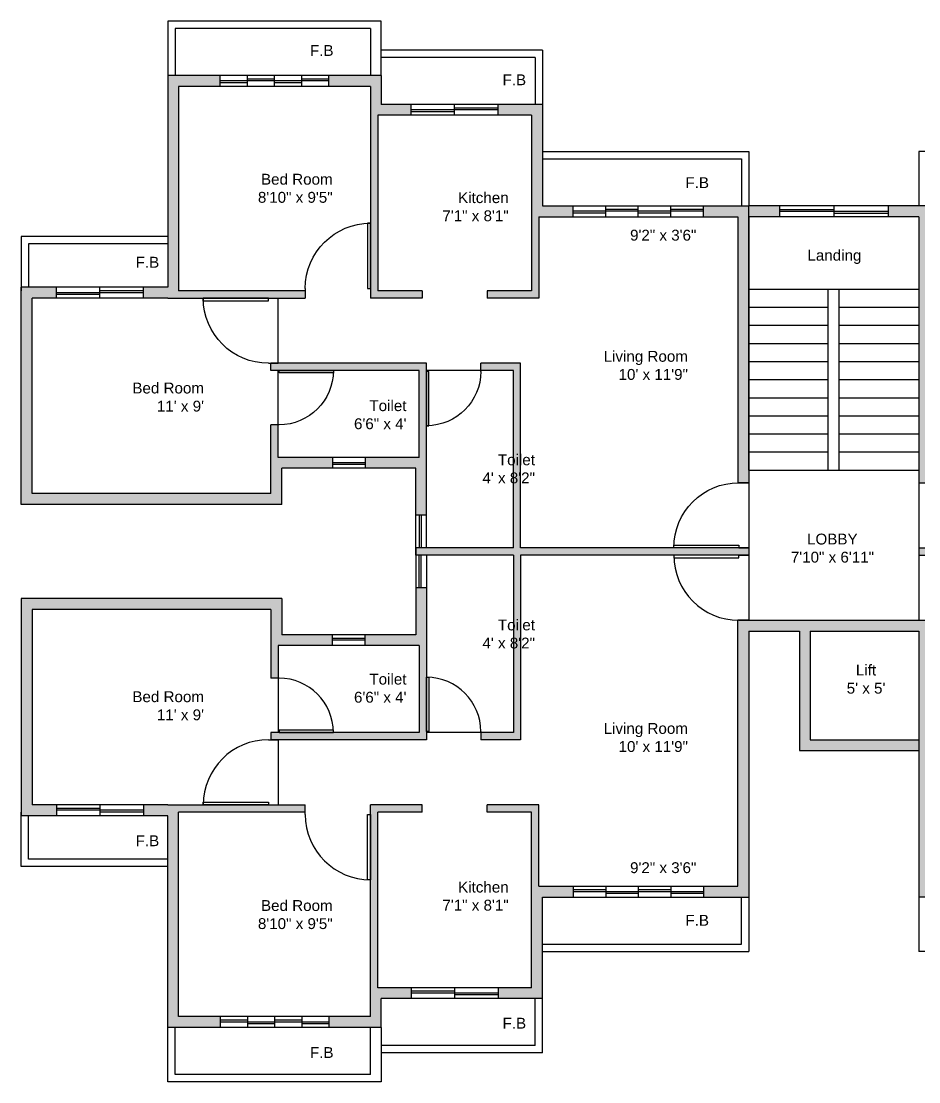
# Model space of a CAD drawing. Header units: feet. Extents: x 883 to 1844, y 41 to 627.
# Drawn here: x 883 to 1379, y 41 to 627 of the extents above; entities that cross this region are included whole.
import ezdxf

# ---------------------------------------------------------------- set-up
doc = ezdxf.new("R2010")
doc.units = ezdxf.units.FT
doc.styles.get("Standard").update_dxf_attribs({"font": 'arial.ttf'})

# ---------------------------------------------------------------- blocks, each defined once
blk = doc.blocks.new('*U2')
for p, q in [((0, 0), (0, -6)), ((40, 0), (40, -6))]:
    blk.add_line(p, q)
blk.add_lwpolyline([(0, 0), (0, 40), (1.75, 40), (1.75, 0)], close=True)
blk.add_arc((0, 0), 40, 0, 90)
blk = doc.blocks.new('*U3')
for p, q in [((0, 0), (0, -6)), ((-40, 0), (-40, -6))]:
    blk.add_line(p, q)
blk.add_lwpolyline([(0, 0), (0, 40), (-1.75, 40), (-1.75, 0)], close=True)
blk.add_arc((0, 0), 40, 90, 180)
blk = doc.blocks.new('*U4')
for p, q in [((-40, 0), (-40, 6)), ((0, 0), (0, 6))]:
    blk.add_line(p, q)
blk.add_lwpolyline([(0, 0), (0, -40), (-1.75, -40), (-1.75, 0)], close=True)
blk.add_arc((0, 0), 40, 180, 270)
blk = doc.blocks.new('*U5')
for p, q in [((0, 0), (0, 6)), ((40, 0), (40, 6))]:
    blk.add_line(p, q)
blk.add_lwpolyline([(0, 0), (0, -40), (1.75, -40), (1.75, 0)], close=True)
blk.add_arc((0, 0), 40, 270, 0)

msp = doc.modelspace()

# ---------------------------------------------------------------- hatches: boundary and pattern name
h = msp.add_hatch(color=256)
h.dxf.hatch_style = 1
h.paths.add_polyline_path([(1385.01, 296.26), (1379.01, 296.26), (1285.01, 296.26), (1279.01, 296.26), (1279.01, 149.26), (1260.01, 149.26), (1260.01, 143.26), (1285.01, 143.26), (1285.01, 290.26), (1313.01, 290.26), (1313.01, 224.26), (1379.01, 224.26), (1379.01, 230.26), (1319.01, 230.26), (1319.01, 290.26), (1379.01, 290.26), (1379.01, 143.26), (1404.01, 143.26), (1404.01, 149.26), (1385.01, 149.26)])
h.paths.add_polyline_path([(1499.01, 190.26), (1523.51, 190.26), (1523.51, 194.26), (1495.01, 194.26), (1495.01, 149.26), (1476.01, 149.26), (1476.01, 143.26), (1493.01, 143.26), (1493.01, 87.26), (1517.51, 87.26), (1517.51, 93.26), (1499.01, 93.26)])
h.paths.add_polyline_path([(1588.01, 194.26), (1559.51, 194.26), (1559.51, 190.26), (1584.01, 190.26), (1584.01, 93.26), (1565.51, 93.26), (1565.51, 87.26), (1582.01, 87.26), (1582.01, 71.26), (1611.01, 71.26), (1611.01, 77.26), (1588.01, 77.26)])
h.paths.add_polyline_path([(1781.01, 308.26), (1637.01, 308.26), (1637.01, 288.26), (1609.01, 288.26), (1609.01, 282.26), (1639.01, 282.26), (1639.01, 266.96), (1639.01, 264.26), (1643.01, 264.26), (1643.01, 302.26), (1775.01, 302.26), (1775.01, 194.26), (1761.51, 194.26), (1761.51, 188.26), (1781.01, 188.26), (1781.01, 190.26)])
h.paths.add_polyline_path([(1591.01, 288.26), (1563.01, 288.26), (1563.01, 314.26), (1557.01, 314.26), (1557.01, 230.26), (1643.01, 230.26), (1643.01, 234.26), (1638.51, 234.26), (1608.51, 234.26), (1561.01, 234.26), (1561.01, 282.26), (1591.01, 282.26)])
h.paths.add_polyline_path([(1563.01, 336.26), (1509.01, 336.26), (1509.01, 434.26), (1527.01, 434.26), (1527.01, 438.26), (1505.01, 438.26), (1505.01, 336.26), (1379.01, 336.26), (1379.01, 332.26), (1384.41, 332.26), (1420.41, 332.26), (1505.01, 332.26), (1505.01, 230.26), (1527.01, 230.26), (1527.01, 234.26), (1509.01, 234.26), (1509.01, 271.8), (1509.01, 308.72), (1509.01, 308.72), (1509.01, 320.19), (1509.01, 332.26), (1563.01, 332.26)])
h.paths.add_polyline_path([(1781.01, 480.26), (1761.51, 480.26), (1761.51, 474.26), (1775.01, 474.26), (1775.01, 366.26), (1643.01, 366.26), (1643.01, 404.26), (1639.01, 404.26), (1639.01, 386.26), (1609.01, 386.26), (1609.01, 380.26), (1637.01, 380.26), (1637.01, 360.26), (1781.01, 360.26)])
h.paths.add_polyline_path([(1591.01, 386.26), (1561.01, 386.26), (1561.01, 434.26), (1643.01, 434.26), (1643.01, 438.26), (1639.01, 438.26), (1557.01, 438.26), (1557.01, 433.76), (1557.01, 403.76), (1557.01, 354.26), (1563.01, 354.26), (1563.01, 380.26), (1591.01, 380.26)])
h.paths.add_polyline_path([(1713.51, 480.26), (1700.01, 480.26), (1700.01, 597.26), (1671.01, 597.26), (1671.01, 591.26), (1694.01, 591.26), (1694.01, 478.26), (1624.01, 478.26), (1624.01, 474.26), (1700.01, 474.26), (1713.51, 474.26)])
h.paths.add_polyline_path([(1700.01, 188.26), (1713.51, 188.26), (1713.51, 194.26), (1700.01, 194.26), (1624.01, 194.26), (1624.01, 190.26), (1694.01, 190.26), (1694.01, 77.26), (1671.01, 77.26), (1671.01, 71.26), (1700.01, 71.26)])
h.paths.add_polyline_path([(1611.01, 597.26), (1582.01, 597.26), (1582.01, 581.26), (1565.51, 581.26), (1565.51, 575.26), (1584.01, 575.26), (1584.01, 478.26), (1559.51, 478.26), (1559.51, 474.26), (1588.01, 474.26), (1588.01, 479.66), (1588.01, 515.66), (1588.01, 591.26), (1611.01, 591.26)])
h.paths.add_polyline_path([(1517.51, 581.26), (1493.01, 581.26), (1493.01, 525.26), (1476.01, 525.26), (1476.01, 519.26), (1495.01, 519.26), (1495.01, 474.26), (1523.51, 474.26), (1523.51, 478.26), (1499.01, 478.26), (1499.01, 575.26), (1517.51, 575.26)])
h.paths.add_polyline_path([(1404.01, 525.26), (1379.01, 525.26), (1362.01, 525.26), (1362.01, 519.26), (1379.01, 519.26), (1379.01, 372.26), (1384.41, 372.26), (1385.01, 372.26), (1385.01, 519.26), (1404.01, 519.26)])
h.paths.add_polyline_path([(1302.01, 525.26), (1285.01, 525.26), (1285.01, 519.26), (1302.01, 519.26)])
h.paths.add_polyline_path([(1285.01, 525.26), (1260.01, 525.26), (1260.01, 519.26), (1279.01, 519.26), (1279.01, 372.26), (1285.01, 372.26), (1285.01, 519.26)])
h.paths.add_polyline_path([(1188.01, 525.26), (1171.01, 525.26), (1171.01, 581.26), (1146.51, 581.26), (1146.51, 575.26), (1165.01, 575.26), (1165.01, 478.26), (1140.51, 478.26), (1140.51, 474.26), (1169.01, 474.26), (1169.01, 519.26), (1188.01, 519.26)])
h.paths.add_polyline_path([(1104.51, 478.26), (1080.01, 478.26), (1080.01, 575.26), (1098.51, 575.26), (1098.51, 581.26), (1082.01, 581.26), (1082.01, 597.26), (1053.01, 597.26), (1053.01, 591.26), (1076.01, 591.26), (1076.01, 474.26), (1104.51, 474.26)])
h.paths.add_polyline_path([(970.01, 591.26), (993.01, 591.26), (993.01, 597.26), (964.01, 597.26), (964.01, 480.26), (950.51, 480.26), (950.51, 474.26), (964.01, 474.26), (1040.01, 474.26), (1040.01, 478.26), (970.01, 478.26)])
h.paths.add_polyline_path([(902.51, 480.26), (883.01, 480.26), (883.01, 478.26), (883.01, 360.26), (1027.01, 360.26), (1027.01, 380.26), (1055.01, 380.26), (1055.01, 386.26), (1025.01, 386.26), (1025.01, 404.26), (1021.01, 404.26), (1021.01, 366.26), (889.01, 366.26), (889.01, 474.26), (902.51, 474.26)])
h.paths.add_polyline_path([(1107.01, 438.26), (1021.01, 438.26), (1021.01, 434.26), (1025.51, 434.26), (1055.51, 434.26), (1103.01, 434.26), (1103.01, 386.26), (1073.01, 386.26), (1073.01, 380.26), (1101.01, 380.26), (1101.01, 354.26), (1107.01, 354.26)])
h.paths.add_polyline_path([(1027.01, 308.26), (883.01, 308.26), (883.01, 188.26), (902.51, 188.26), (902.51, 194.26), (889.01, 194.26), (889.01, 302.26), (1021.01, 302.26), (1021.01, 264.26), (1025.01, 264.26), (1025.01, 282.26), (1055.01, 282.26), (1055.01, 288.26), (1027.01, 288.26)])
h.paths.add_polyline_path([(970.01, 190.26), (1040.01, 190.26), (1040.01, 194.26), (964.01, 194.26), (950.51, 194.26), (950.51, 188.26), (964.01, 188.26), (964.01, 71.26), (993.01, 71.26), (993.01, 77.26), (970.01, 77.26)])
h.paths.add_polyline_path([(1098.51, 93.26), (1080.01, 93.26), (1080.01, 190.26), (1104.51, 190.26), (1104.51, 194.26), (1076.01, 194.26), (1076.01, 188.86), (1076.01, 152.86), (1076.01, 77.26), (1053.01, 77.26), (1053.01, 71.26), (1082.01, 71.26), (1082.01, 87.26), (1098.51, 87.26)])
h.paths.add_polyline_path([(1171.01, 143.26), (1188.01, 143.26), (1188.01, 149.26), (1169.01, 149.26), (1169.01, 194.26), (1140.51, 194.26), (1140.51, 190.26), (1165.01, 190.26), (1165.01, 93.26), (1146.51, 93.26), (1146.51, 87.26), (1171.01, 87.26)])
h.paths.add_polyline_path([(1107.01, 314.26), (1101.01, 314.26), (1101.01, 288.26), (1073.01, 288.26), (1073.01, 282.26), (1103.01, 282.26), (1103.01, 234.26), (1021.01, 234.26), (1021.01, 230.26), (1025.01, 230.26), (1107.01, 230.26)])
h.paths.add_polyline_path([(1285.01, 336.26), (1279.61, 336.26), (1243.61, 336.26), (1159.01, 336.26), (1159.01, 438.26), (1137.01, 438.26), (1137.01, 434.26), (1155.01, 434.26), (1155.01, 336.26), (1101.01, 336.26), (1101.01, 332.26), (1155.01, 332.26), (1155.01, 234.26), (1137.01, 234.26), (1137.01, 230.26), (1159.01, 230.26), (1159.01, 332.26), (1285.01, 332.26)])

# ---------------------------------------------------------------- linework, layer by layer
for p, q in [((1082.01, 627.26), (964.01, 627.26)), ((964.01, 627.26), (964.01, 597.26)), ((1082.01, 597.26), (1082.01, 627.26)), ((1076.01, 623.26), (968.01, 623.26)), ((968.01, 623.26), (968.01, 597.26)), ((1076.01, 623.26), (1076.01, 611.26)), ((1076.01, 611.26), (1076.01, 597.26)), ((1171.01, 611.26), (1082.01, 611.26)), ((1171.01, 611.26), (1171.01, 525.26)), ((1167.01, 607.26), (1082.01, 607.26)), ((1167.01, 607.26), (1167.01, 581.26)), ((1082.01, 597.26), (964.01, 597.26)), ((964.01, 597.26), (964.01, 480.26)), ((993.01, 591.26), (993.01, 597.26)), ((1053.01, 594.26), (993.01, 594.26)), ((1008.01, 593.26), (993.01, 593.26)), ((1008.01, 591.26), (1008.01, 597.26)), ((1023.01, 595.26), (1008.01, 595.26)), ((1023.01, 591.26), (1023.01, 597.26)), ((1038.01, 593.26), (1023.01, 593.26)), ((1038.01, 591.26), (1038.01, 597.26)), ((1053.01, 595.26), (1038.01, 595.26)), ((1053.01, 591.26), (1053.01, 597.26)), ((1082.01, 597.26), (1082.01, 581.26)), ((1076.01, 591.26), (970.01, 591.26)), ((970.01, 591.26), (970.01, 478.26)), ((1076.01, 591.26), (1076.01, 474.26)), ((1171.01, 581.26), (1082.01, 581.26)), ((1098.51, 575.26), (1098.51, 581.26)), ((1122.51, 575.26), (1122.51, 581.26)), ((1146.51, 575.26), (1146.51, 581.26)), ((1165.01, 575.26), (1080.01, 575.26)), ((1080.01, 575.26), (1080.01, 478.26)), ((1146.51, 578.26), (1098.51, 578.26)), ((1122.51, 577.26), (1098.51, 577.26)), ((1146.51, 579.26), (1122.51, 579.26)), ((1165.01, 575.26), (1165.01, 478.26)), ((1171.01, 555.26), (1285.01, 555.26)), ((1171.01, 551.26), (1281.01, 551.26)), ((1281.01, 551.26), (1281.01, 525.26)), ((1285.01, 555.26), (1285.01, 525.26)), ((1493.01, 555.26), (1379.01, 555.26)), ((1379.01, 555.26), (1379.01, 525.26)), ((1171.01, 525.26), (1285.01, 525.26)), ((1188.01, 519.26), (1188.01, 525.26)), ((1260.01, 522.26), (1188.01, 522.26)), ((1206.01, 519.26), (1206.01, 525.26)), ((1224.01, 523.26), (1206.01, 523.26)), ((1224.01, 519.26), (1224.01, 525.26)), ((1242.01, 519.26), (1242.01, 525.26)), ((1260.01, 523.26), (1242.01, 523.26)), ((1260.01, 519.26), (1260.01, 525.26)), ((1285.01, 379.26), (1285.01, 525.26)), ((1379.01, 525.26), (1285.01, 525.26)), ((1302.01, 525.26), (1302.01, 519.26)), ((1302.01, 523.26), (1332.01, 523.26)), ((1302.01, 522.26), (1362.01, 522.26)), ((1332.01, 525.26), (1332.01, 519.26)), ((1362.01, 525.26), (1362.01, 519.26)), ((1493.01, 525.26), (1379.01, 525.26)), ((1169.01, 519.26), (1279.01, 519.26)), ((1169.01, 519.26), (1169.01, 474.26)), ((1206.01, 521.26), (1188.01, 521.26)), ((1242.01, 521.26), (1224.01, 521.26)), ((1279.01, 519.26), (1279.01, 372.26)), ((1379.01, 519.26), (1285.01, 519.26)), ((1285.01, 519.26), (1285.01, 332.26)), ((1332.01, 521.26), (1362.01, 521.26)), ((1379.01, 519.26), (1379.01, 332.26)), ((964.01, 508.26), (883.01, 508.26)), ((883.01, 508.26), (883.01, 478.26)), ((964.01, 504.26), (887.01, 504.26)), ((887.01, 504.26), (887.01, 480.26)), ((964.01, 480.26), (883.01, 480.26)), ((883.01, 360.26), (883.01, 480.26)), ((902.51, 474.26), (902.51, 480.26)), ((950.51, 477.26), (902.51, 477.26)), ((926.51, 476.26), (902.51, 476.26)), ((926.51, 474.26), (926.51, 480.26)), ((950.51, 478.26), (926.51, 478.26)), ((950.51, 474.26), (950.51, 480.26)), ((1040.01, 478.26), (970.01, 478.26)), ((1040.01, 478.26), (1040.01, 474.26)), ((1104.51, 478.26), (1080.01, 478.26)), ((1104.51, 478.26), (1104.51, 474.26)), ((1165.01, 478.26), (1140.51, 478.26)), ((1140.51, 478.26), (1140.51, 474.26)), ((1285.01, 479.26), (1379.01, 479.26)), ((1329.01, 379.26), (1329.01, 479.26)), ((1335.01, 379.26), (1335.01, 479.26)), ((964.01, 474.26), (889.01, 474.26)), ((889.01, 366.26), (889.01, 474.26)), ((964.01, 474.26), (1040.01, 474.26)), ((1025.01, 438.26), (1025.01, 474.26)), ((1104.51, 474.26), (1076.01, 474.26)), ((1169.01, 474.26), (1140.51, 474.26)), ((1285.01, 469.26), (1329.01, 469.26)), ((1335.01, 469.26), (1379.01, 469.26)), ((1285.01, 459.26), (1329.01, 459.26)), ((1335.01, 459.26), (1379.01, 459.26)), ((1285.01, 449.26), (1329.01, 449.26)), ((1335.01, 449.26), (1379.01, 449.26)), ((1107.01, 438.26), (1021.01, 438.26)), ((1021.01, 434.26), (1021.01, 438.26)), ((1103.01, 434.26), (1021.01, 434.26)), ((1025.01, 386.26), (1025.01, 434.26)), ((1103.01, 386.26), (1103.01, 434.26)), ((1107.01, 336.26), (1107.01, 438.26)), ((1155.01, 434.26), (1107.01, 434.26)), ((1159.01, 438.26), (1137.01, 438.26)), ((1137.01, 434.26), (1137.01, 438.26)), ((1155.01, 336.26), (1155.01, 434.26)), ((1159.01, 336.26), (1159.01, 438.26)), ((1285.01, 439.26), (1329.01, 439.26)), ((1335.01, 439.26), (1379.01, 439.26)), ((1285.01, 429.26), (1329.01, 429.26)), ((1335.01, 429.26), (1379.01, 429.26)), ((1285.01, 419.26), (1329.01, 419.26)), ((1335.01, 419.26), (1379.01, 419.26)), ((1285.01, 409.26), (1329.01, 409.26)), ((1335.01, 409.26), (1379.01, 409.26)), ((1025.01, 404.26), (1021.01, 404.26)), ((1021.01, 366.26), (1021.01, 404.26)), ((1285.01, 399.26), (1329.01, 399.26)), ((1335.01, 399.26), (1379.01, 399.26)), ((1285.01, 389.26), (1329.01, 389.26)), ((1335.01, 389.26), (1379.01, 389.26)), ((1103.01, 386.26), (1025.01, 386.26)), ((1055.01, 386.26), (1055.01, 380.26)), ((1073.01, 383.26), (1055.01, 383.26)), ((1073.01, 382.26), (1055.01, 382.26)), ((1073.01, 386.26), (1073.01, 380.26)), ((1101.01, 380.26), (1027.01, 380.26)), ((1027.01, 360.26), (1027.01, 380.26)), ((1101.01, 332.26), (1101.01, 380.26)), ((1285.01, 379.26), (1285.01, 296.26)), ((1285.01, 379.26), (1379.01, 379.26)), ((1285.01, 372.26), (1279.01, 372.26)), ((1379.01, 372.26), (1385.01, 372.26)), ((1021.01, 366.26), (889.01, 366.26)), ((1027.01, 360.26), (883.01, 360.26)), ((1107.01, 354.26), (1101.01, 354.26)), ((1103.01, 354.26), (1103.01, 336.26)), ((1104.01, 354.26), (1104.01, 336.26)), ((1155.01, 336.26), (1101.01, 336.26)), ((1101.01, 336.26), (1101.01, 288.26)), ((1285.01, 336.26), (1159.01, 336.26)), ((1379.01, 336.26), (1505.01, 336.26)), ((1155.01, 332.26), (1101.01, 332.26)), ((1103.01, 314.26), (1103.01, 332.26)), ((1104.01, 314.26), (1104.01, 332.26)), ((1107.01, 332.26), (1107.01, 230.26)), ((1155.01, 332.26), (1155.01, 234.26)), ((1285.01, 332.26), (1159.01, 332.26)), ((1159.01, 332.26), (1159.01, 230.26)), ((1285.01, 332.26), (1285.01, 296.26)), ((1379.01, 332.26), (1379.01, 296.26)), ((1379.01, 332.26), (1505.01, 332.26)), ((1107.01, 314.26), (1101.01, 314.26)), ((1027.01, 308.26), (883.01, 308.26)), ((883.01, 308.26), (883.01, 188.26)), ((1027.01, 308.26), (1027.01, 288.26)), ((1021.01, 302.26), (889.01, 302.26)), ((889.01, 302.26), (889.01, 194.26)), ((1021.01, 302.26), (1021.01, 264.26)), ((1285.01, 296.26), (1279.01, 296.26)), ((1279.01, 149.26), (1279.01, 296.26)), ((1285.01, 296.26), (1379.01, 296.26)), ((1379.01, 296.26), (1385.01, 296.26)), ((1101.01, 288.26), (1027.01, 288.26)), ((1055.01, 282.26), (1055.01, 288.26)), ((1073.01, 282.26), (1073.01, 288.26)), ((1285.01, 290.26), (1313.01, 290.26)), ((1285.01, 290.26), (1285.01, 113.26)), ((1313.01, 290.26), (1313.01, 224.26)), ((1319.01, 290.26), (1319.01, 230.26)), ((1319.01, 290.26), (1379.01, 290.26)), ((1379.01, 290.26), (1379.01, 113.26)), ((1103.01, 282.26), (1025.01, 282.26)), ((1025.01, 282.26), (1025.01, 234.26)), ((1073.01, 286.26), (1055.01, 286.26)), ((1073.01, 285.26), (1055.01, 285.26)), ((1103.01, 282.26), (1103.01, 234.26)), ((1025.01, 264.26), (1021.01, 264.26)), ((1103.01, 234.26), (1021.01, 234.26)), ((1021.01, 234.26), (1021.01, 230.26)), ((1107.01, 230.26), (1021.01, 230.26)), ((1025.01, 230.26), (1025.01, 194.26)), ((1155.01, 234.26), (1107.01, 234.26)), ((1137.01, 234.26), (1137.01, 230.26)), ((1159.01, 230.26), (1137.01, 230.26)), ((1319.01, 230.26), (1379.01, 230.26)), ((1313.01, 224.26), (1379.01, 224.26)), ((964.01, 194.26), (889.01, 194.26)), ((902.51, 194.26), (902.51, 188.26)), ((926.51, 194.26), (926.51, 188.26)), ((950.51, 194.26), (950.51, 188.26)), ((964.01, 194.26), (1040.01, 194.26)), ((1040.01, 190.26), (1040.01, 194.26)), ((1104.51, 194.26), (1076.01, 194.26)), ((1076.01, 77.26), (1076.01, 194.26)), ((1104.51, 190.26), (1104.51, 194.26)), ((1169.01, 194.26), (1140.51, 194.26)), ((1140.51, 190.26), (1140.51, 194.26)), ((1169.01, 149.26), (1169.01, 194.26)), ((883.01, 160.26), (883.01, 190.26)), ((964.01, 188.26), (883.01, 188.26)), ((887.01, 164.26), (887.01, 188.26)), ((926.51, 192.26), (902.51, 192.26)), ((950.51, 191.26), (902.51, 191.26)), ((950.51, 190.26), (926.51, 190.26)), ((964.01, 71.26), (964.01, 188.26)), ((1040.01, 190.26), (970.01, 190.26)), ((970.01, 77.26), (970.01, 190.26)), ((1104.51, 190.26), (1080.01, 190.26)), ((1080.01, 93.26), (1080.01, 190.26)), ((1165.01, 190.26), (1140.51, 190.26)), ((1165.01, 93.26), (1165.01, 190.26)), ((964.01, 164.26), (887.01, 164.26)), ((964.01, 160.26), (883.01, 160.26)), ((1169.01, 149.26), (1279.01, 149.26)), ((1188.01, 149.26), (1188.01, 143.26)), ((1206.01, 147.26), (1188.01, 147.26)), ((1206.01, 149.26), (1206.01, 143.26)), ((1224.01, 149.26), (1224.01, 143.26)), ((1242.01, 147.26), (1224.01, 147.26)), ((1242.01, 149.26), (1242.01, 143.26)), ((1260.01, 149.26), (1260.01, 143.26)), ((1171.01, 143.26), (1285.01, 143.26)), ((1171.01, 57.26), (1171.01, 143.26)), ((1260.01, 146.26), (1188.01, 146.26)), ((1224.01, 145.26), (1206.01, 145.26)), ((1260.01, 145.26), (1242.01, 145.26)), ((1281.01, 117.26), (1281.01, 143.26)), ((1493.01, 143.26), (1379.01, 143.26)), ((1171.01, 117.26), (1281.01, 117.26)), ((1171.01, 113.26), (1285.01, 113.26)), ((1493.01, 113.26), (1379.01, 113.26)), ((1165.01, 93.26), (1080.01, 93.26)), ((1098.51, 93.26), (1098.51, 87.26)), ((1122.51, 91.26), (1098.51, 91.26)), ((1146.51, 90.26), (1098.51, 90.26)), ((1122.51, 93.26), (1122.51, 87.26)), ((1146.51, 89.26), (1122.51, 89.26)), ((1146.51, 93.26), (1146.51, 87.26)), ((1171.01, 87.26), (1082.01, 87.26)), ((1082.01, 71.26), (1082.01, 87.26)), ((1167.01, 61.26), (1167.01, 87.26)), ((1076.01, 77.26), (970.01, 77.26)), ((993.01, 77.26), (993.01, 71.26)), ((1008.01, 77.26), (1008.01, 71.26)), ((1023.01, 77.26), (1023.01, 71.26)), ((1038.01, 77.26), (1038.01, 71.26)), ((1053.01, 77.26), (1053.01, 71.26)), ((1082.01, 71.26), (964.01, 71.26)), ((964.01, 41.26), (964.01, 71.26)), ((968.01, 45.26), (968.01, 71.26)), ((1008.01, 75.26), (993.01, 75.26)), ((1053.01, 74.26), (993.01, 74.26)), ((1023.01, 73.26), (1008.01, 73.26)), ((1038.01, 75.26), (1023.01, 75.26)), ((1053.01, 73.26), (1038.01, 73.26)), ((1076.01, 57.26), (1076.01, 71.26)), ((1082.01, 71.26), (1082.01, 41.26)), ((1167.01, 61.26), (1082.01, 61.26)), ((1076.01, 45.26), (1076.01, 57.26)), ((1171.01, 57.26), (1082.01, 57.26)), ((1082.01, 41.26), (964.01, 41.26)), ((1076.01, 45.26), (968.01, 45.26))]:
    msp.add_line(p, q)

# ---------------------------------------------------------------- block references
for name, p, xscale, yscale, zscale in [('*U2', (1076.01, 479.66), -0.900000000000005, 0.900000000000005, 0.900000000000005), ('*U4', (1107.01, 433.76), -0.75, 0.75, 0.75)]:
    msp.add_blockref(name, p, dxfattribs=dict(xscale=xscale, yscale=yscale, zscale=zscale))
for name, p, xscale, yscale, zscale, rotation in [('*U2', (1019.61, 474.26), -0.900000000000005, 0.900000000000005, 0.900000000000005, 90), ('*U5', (1025.51, 434.26), -0.75, 0.75, 0.75, 90), ('*U3', (1279.61, 336.26), -0.900000000000005, 0.900000000000005, 0.900000000000005, 90), ('*U3', (1279.61, 332.26), 0.900000000000005, 0.900000000000005, 0.900000000000005, 90.00000000000001), ('*U5', (1025.51, 234.26), 0.75, 0.75, 0.75, 90.00000000000001), ('*U4', (1107.01, 234.76), 0.75, 0.75, 0.75, 180), ('*U2', (1019.61, 194.26), 0.900000000000005, 0.900000000000005, 0.900000000000005, 90.00000000000001), ('*U2', (1076.01, 188.86), 0.900000000000005, 0.900000000000005, 0.900000000000005, 180)]:
    msp.add_blockref(name, p, dxfattribs=dict(xscale=xscale, yscale=yscale, zscale=zscale, rotation=rotation))

# ---------------------------------------------------------------- texts
at = {"char_height": 6}
for s, insert, attachment_point in [('F.B', (1055.61, 614.09), 3), ('F.B', (1162.03, 597.89), 3), ('Bed Room\\P8\'10" x 9\'5"', (1055.11, 542.95), 3), ('F.B', (1263.09, 541.04), 3), ('Kitchen\\P7\'1" x 8\'1"', (1152.39, 532.77), 3), ('9\'2" x 3\'6"', (1256.1, 512.04), 3), ('\\pi19.56728;Landing', (1297.91, 500.95), 1), ('F.B', (959.28, 497.08), 3), ('Living Room\\P10\' x 11\'9"', (1251.44, 445.11), 3), ("Bed Room\\P11' x 9'", (984.02, 427.58), 3), ('Toilet\\P6\'6" x 4\'', (1095.92, 417.85), 3), ('Toilet\\P4\' x 8\'2"', (1166.91, 387.93), 3), ('\\pi20.25896;LOBBY\\P\\pi11.30603;7\'10" x 6\'11"', (1297, 344.14), 1), ('Toilet\\P4\' x 8\'2"', (1166.91, 280.6), 9), ("\\pi28.643;Lift\\P\\pi23.58025;5' x 5'", (1315.61, 271.75), 1), ('Toilet\\P6\'6" x 4\'', (1095.92, 250.67), 9), ("Bed Room\\P11' x 9'", (984.02, 240.94), 9), ('Living Room\\P10\' x 11\'9"', (1251.44, 223.42), 9), ('F.B', (959.28, 171.44), 9), ('9\'2" x 3\'6"', (1256.1, 156.48), 9), ('Kitchen\\P7\'1" x 8\'1"', (1152.39, 135.76), 9), ('Bed Room\\P8\'10" x 9\'5"', (1055.11, 125.57), 9), ('F.B', (1263.09, 127.48), 9), ('F.B', (1162.03, 70.63), 9), ('F.B', (1055.61, 54.43), 9)]:
    msp.add_mtext_dynamic_manual_height_columns(s, width=67.7921, gutter_width=12.5, heights=[0], dxfattribs=dict(at, insert=insert, attachment_point=attachment_point))

doc.saveas('drawing.dxf')
